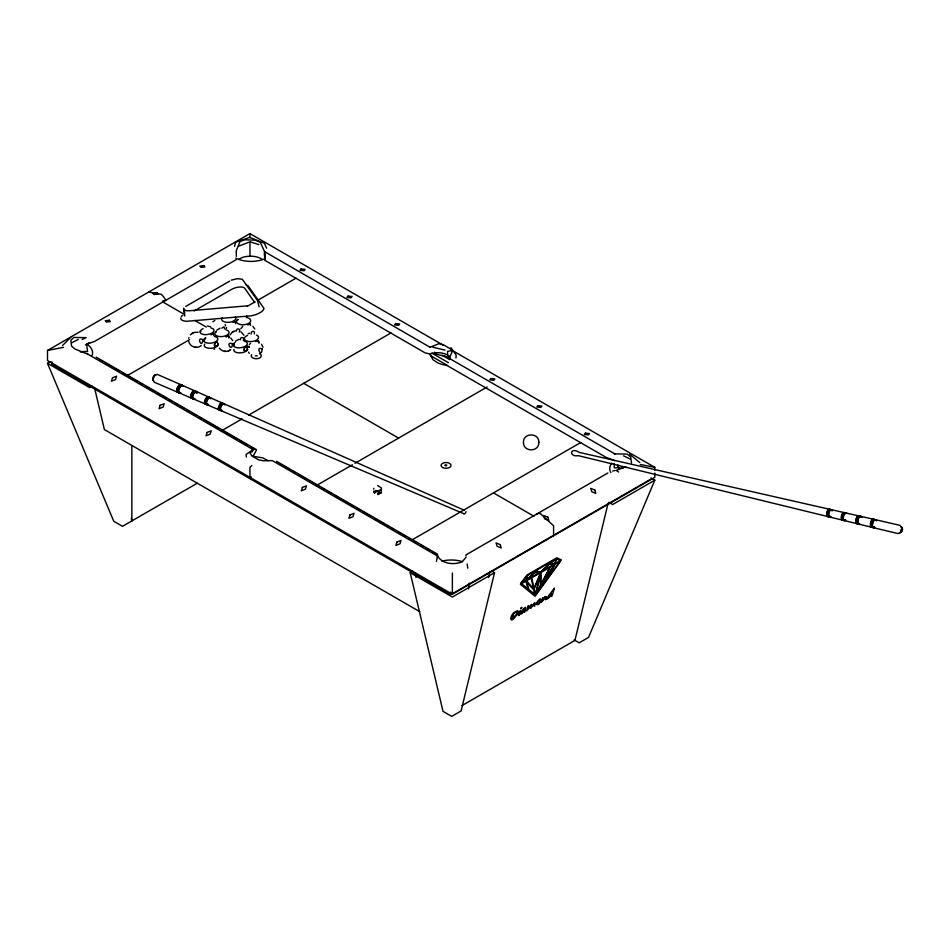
<?xml version="1.0" encoding="UTF-8"?>
<svg xmlns="http://www.w3.org/2000/svg" width="950" height="950" viewBox="0 0 950 950"><rect width="100%" height="100%" fill="white"/><g stroke="black" fill="none" stroke-linecap="round" stroke-linejoin="round"><path stroke-width="1.43" d="M614.306 463.469L614.222 467.851L618.557 467.756A14.523 8.419 3.3 0 1 622.832 468.409M375.416 491.993L375.321 490.794L375.618 492.147M246.905 349.897L247.333 347.771M153.045 379.644L153.235 378.563M258.495 342.285L258.519 341.584M246.964 349.826C245.634 352.735 242.666 349.897 244.506 347.854M215.306 346.441C212.764 345.741 216.541 339.411 217.799 343.318C218.536 347.023 212.61 347.32 214.926 343.342M250.574 325.482L249.909 323.736L247.796 325.007M374.549 491.803L375.488 492.302L375.202 491.281M455.929 358.031L456.178 355.134L450.894 347.617M224.782 329.032L223.974 326.836L221.849 328.154M900.956 530.433L901.217 529.304M228.926 337.559L228.249 335.54L226.041 336.799M374.502 492.729L374.039 491.483L374.704 492.741M204.357 340.349L204.737 339.162M468.504 588.988L469.3 583.146M223.191 404.249A3.788 1.793 -66.6 0 0 222.276 403.026A3.788 1.805 -66.9 0 0 220.614 403.869L218.809 408.892A3.788 1.793 -66.6 0 0 220.234 410.044M218.904 407.241L218.441 407.966M466.011 511.67L465.429 513.273M236.277 331.182C236.241 327.37 241.383 328.688 239.293 332.096M240.279 339.815C240.172 336.205 245.231 337.096 243.378 340.551M213.964 335.849L213.002 333.414L211.066 334.911M200.604 332.108L200.818 331.075M204.321 340.599L204.416 339.981M228.855 337.903L228.938 336.609M235.648 323.641L235.078 321.29L232.999 322.501M436.418 561.486L437.487 555.987C442.569 564.241 453.969 565.096 462.246 561.794L466.165 557.033M246.537 317.181L246.691 315.756M226.397 328.023L226.492 327.691A2.232 1.081 -79.7 0 0 226.373 328.272M249.031 347.391L249.387 346.453L249.09 347.142M257.236 355.834L255.289 355.834M488.585 577.469L489.974 571.71M491.993 571.235L494.546 572.707L461.082 710.992L451.713 716.395L443.009 711.36L410.198 572.707L412.751 571.235M608.036 503.548L574.928 640.395L461.997 705.589M374.419 492.575L374.965 492.587M188.706 338.224L188.86 337.618M234.531 246.394L235.707 242.096L249.803 237.393L264.397 243.248L266.618 248.211M254.327 333.973C255.716 330.042 250.349 330.695 251.121 334.067M153.176 378.611L154.244 376.164M183.659 308.121L184.502 315.982L184.846 315.056M901.241 531.347L901.526 530.48M236.134 251.014L240.053 241.431L245.005 239.768L255.087 240.172L260.205 242.226L264.824 252.059M234.151 344.043L233.866 345.337L234.246 343.864M650.976 477.969L654.811 480.178L588.537 637.403L579.168 642.806L574.192 639.932M252.059 452.022L253.187 449.469L246.133 454.433L246.371 457.033M449.124 358.411L452.307 351.512L450.442 348.864L443.721 344.945L438.947 343.698L430.017 347.32M244.471 347.938L246.822 346.821L245.527 346.798M373.801 491.103L373.801 491.981M255.776 341.549L257.628 340.48L258.566 341.822M215.876 332.405L216.113 332.072M226.171 336.751L228.226 335.552M900.731 532.249L901.229 531.276M253.056 456.332L256.381 450.324M153.805 376.96L155.491 374.846L157.32 374.407L180.512 384.524M230.019 334.97L232.311 332.179L235.125 330.849M240.837 328.736L242.725 326.313M379.501 490.723C378.551 491.352 381.294 488.965 379.608 490.651M380.19 492.812L378.955 493.893L380.119 492.896M249.363 344.589L250.539 343.282M373.801 488.324L373.801 489.191M237.5 320.269L238.118 319.532M377.981 491.53L377.981 490.996M377.981 493.774L377.981 494.309M900.861 531.964L898.071 533.591L873.477 527.701M221.635 410.115A3.776 1.781 -66.6 0 1 219.652 409.248A3.776 1.781 -66.6 0 1 220.911 404.949L223.119 403.406A3.776 1.781 -66.6 0 1 223.856 403.999M205.081 338.711L205.675 338.152M253.187 449.469L250.004 452.912L251.857 455.917L258.59 459.848L263.364 460.762L272.294 460.596L437.879 556.261M250.111 323.902L248.793 323.914M235.291 321.468L233.961 321.468M216.719 330.22L220.008 328.189M257.996 340.682L256.738 340.634M62.546 345.515L70.692 337.381M217.253 342.249L215.888 342.261M213.513 333.64L212.159 333.628M190.356 334.792L193.883 332.417L198.099 332.262M251.869 465.476L249.933 467.353L249.933 477.363M201.257 345.468C197.303 349.291 189.869 346.94 188.801 341.537M230.719 349.529C227.489 352.593 221.754 351.785 219.367 348.092M154.719 375.63L155.729 374.929M212.836 321.824L214.819 320.471M900.434 532.499C898.629 533.817 903.07 531.644 902.441 529.957C903.343 528.77 900.422 525.469 901.621 527.369M235.517 341.086L239.079 339.34M71.594 342.843L78.256 339.447M374.336 491.767L374.822 492.67M654.811 473.076L654.811 477.363L452.366 594.237L47.5 360.489L47.5 350.479L249.933 233.605L443.401 345.301M197.208 483.253L122.491 526.312L113.774 521.289L47.5 363.304L50.053 361.831M85.381 345.004L89.49 342.629M236.431 259.528L94.763 341.323L86.628 344.28L87.578 351.571A14.523 8.336 -3.3 0 0 80.358 351.975M235.814 258.151A23.156 13.371 0 0 0 242.499 260.49L244.981 260.953A23.156 13.371 0 0 0 255.336 261.167L257.866 260.799A23.156 13.371 0 0 0 264.824 258.744L264.468 252.938M229.662 281.129L185.725 306.434M194.168 310.983L231.788 289.263A7.921 2.981 -13.3 0 1 244.649 288.171L254.731 302.563M92.233 386.175L89.68 387.647L47.5 363.304M126.671 375.951L189.561 339.649M247.321 306.292L255.027 301.851M257.592 300.366L296.103 278.136M221.564 430.742L242.096 418.891M248.52 415.174L390.996 332.928M316.457 485.521L352.391 464.776M354.956 463.291L487.16 386.971M411.338 540.312L580.771 442.498M553.292 535.444L450.739 594.653L450.728 592.064M554.289 534.874L627.451 492.634M628.437 492.064L650.453 479.346M494.546 572.707L452.366 597.051L410.198 572.707M654.811 480.178L612.631 504.533L608.796 502.312M607.893 472.981L465.88 554.954L465.88 555.679M239.127 246.002L249.933 241.846L249.993 256.227M228.558 350.871L229.781 350.253M192.138 333.224L193.373 332.607M232.845 331.811L233.629 331.431M214.047 349.303L214.7 348.983M248.128 333.782L249.518 333.213M82.163 339.459L86.129 337.618L73.708 337.464L70.846 340.326L71.547 346.144L75.097 349.101L87.934 354.184M625.836 466.782L616.182 470.428L618.628 472.031M830.027 509.628A3.776 1.805 -76.7 0 0 826.809 512.501A3.776 1.805 -76.7 0 0 828.459 516.42L828.816 516.515A3.788 1.805 -77.1 0 0 830.252 516.859L830.609 516.942A3.788 1.805 -76.7 0 1 829.077 512.525L828.721 512.442M874.143 527.547L874.534 527.642A4.156 1.983 -76.7 0 1 872.86 522.797L872.468 522.714M231.361 280.131L237.417 278.659L242.274 279.264L257.367 300.331M830.822 509.829L832.105 510.601L831.82 510.043M860.082 516.491L859.703 516.408A4.014 1.912 -76.7 0 0 856.176 519.971A4.014 1.912 -76.7 0 0 858.586 523.201M612.667 471.058L614.959 470.488M47.5 350.479L63.424 347.332M830.965 509.592A3.788 1.805 -76.7 0 0 828.863 511.991A3.788 1.805 -76.7 0 0 828.602 516.004L828.958 516.087M162.759 300.901L165.597 300.426L165.419 299.499A15.604 9.013 60 0 0 162.177 295.212L161.369 294.346L148.722 292.042M876.316 520.826L876.577 520.778A4.156 1.983 -76.7 0 0 872.86 522.797M178.541 392.635L178.921 392.801A4.144 1.959 -66.6 0 1 179.016 387.184A4.144 1.959 -66.6 0 1 182.721 386.389M179.396 393.003L191.995 398.347M193.349 398.917L205.841 404.213M207.159 404.771L219.711 410.103M221.077 410.685L463.707 513.653M247.285 305.853L189.145 310.793L185.784 310.65L183.837 309.106L184.763 313.049M155.788 374.894C153.781 373.754 151.43 380.202 153.294 380.546M614.365 453.863L627.214 454.112L630.764 457.069L631.465 462.887M207.444 326.04L210.532 326.764M195.011 347.272L196.389 347.367M224.473 351.334L225.839 351.429M252.949 456.273L262.627 457.841L268.304 460.726M432.903 347.237L445.075 350.122M845.405 513.653A3.895 1.864 -76.7 0 0 841.914 515.541L841.546 515.458A3.895 1.853 -76.7 0 0 843.113 519.982M857.304 519.151L856.924 519.068A4.026 1.924 -76.7 0 0 858.551 523.747M858.218 519.365L857.838 519.282A4.026 1.924 -76.7 0 0 859.465 523.972L859.845 524.067A4.037 1.924 -76.7 0 1 858.218 519.365A4.037 1.924 -76.7 0 1 861.828 517.406M447.569 365.453L444.944 365.061A22.836 13.181 0 0 1 437.784 362.876L432.796 359.599L430.077 354.006A13.929 8.039 0 0 1 449.516 356.476M640.336 464.491L654.811 467.353L654.811 470.214M829.647 509.283L579.298 452.402C569.929 446.369 568.611 457.354 578.336 455.656L827.498 516.479M831.796 509.77L844.336 512.632M846.462 513.107L858.919 515.933M861.116 516.432L873.656 519.282M875.841 519.781L899.971 525.362L901.764 528.034M614.804 460.655L606.302 457.473L445.93 364.871M844.241 520.564L856.639 523.592M829.635 517.002L842.127 520.042M858.824 524.127L871.304 527.167M450.027 357.734L436.299 354.136L434.506 352.189M250.634 241.953L258.827 244.625M210.947 327.916L212.883 328.664A7.125 3.408 -7.4 0 1 211.945 333.082A7.125 3.408 -7.4 0 1 203.003 334.376L201.067 333.616A7.125 3.408 -7.4 0 1 203.074 328.676M244.233 341.062L246.181 341.834A7.125 3.432 -7.1 0 1 245.243 346.287A7.125 3.432 -7.1 0 1 236.289 347.546L234.353 346.774A7.125 3.432 -7.1 0 1 235.279 342.321M214.688 336.442L216.636 337.226A7.125 3.456 -6.9 0 1 215.697 341.691A7.125 3.456 -6.9 0 1 206.744 342.938L204.808 342.154A7.125 3.456 -6.9 0 1 205.734 337.678M244.91 351.061L244.043 349.826M464.419 513.974L463.826 513.76M247.012 345.99L248.069 346.346A7.101 3.515 -6.3 0 0 249.28 346.584M225.898 329.745L226.967 330.125M623.544 455.822L630.408 459.159M153.14 380L154.387 382.28L178.066 392.433M464.229 510.197L224.39 403.964M183.029 385.629L194.358 390.652M196.876 391.768L208.133 396.767M210.579 397.848L222.371 403.061M276.604 461.332L437.522 554.183M228.226 335.564L228.867 336.359M256.488 335.124L257.379 335.576A7.125 3.527 -6.3 0 1 256.452 340.124A7.125 3.527 -6.3 0 1 247.499 341.287L245.551 340.468A7.125 3.527 -6.3 0 1 247.546 335.397M248.627 318.155L249.518 318.654A7.125 3.681 -4.8 0 1 248.615 323.368A7.125 3.681 -4.8 0 1 239.638 324.366L237.678 323.463A7.125 3.681 -4.8 0 1 237.702 319.366M430.184 347.332L264.421 251.572M654.811 467.353L452.366 350.479L447.557 351.358L447.557 355.051M449.362 358.399L615.018 453.993M444.683 356.048L449.813 359.005M442.071 355.157L449.742 359.587M431.834 353.103L448.459 362.698M430.077 354.006L425.161 352.889L264.777 260.288L264.504 252.308M430.243 355.478L445.621 364.361M162.533 301.803L183.208 313.749M194.738 320.399L206.257 327.049M303.703 383.313L398.596 438.104M493.489 492.884L533.983 516.254M96.188 357.117L256.452 449.647M99.845 359.955L102.422 361.439M104.987 362.912L108.834 365.144M111.399 366.617L119.094 371.07M122.942 373.291L137.061 381.437M139.626 382.921L142.191 384.394M146.039 386.626L148.604 388.099M151.169 389.583L155.016 391.804M157.593 393.288L160.158 394.772M162.723 396.245L166.571 398.478M169.136 399.95L171.701 401.434M175.548 403.655L178.113 405.139M180.678 406.624L184.526 408.844M187.102 410.329L189.667 411.801M192.232 413.286L196.08 415.506M198.645 416.991L201.21 418.475M203.775 419.959L207.623 422.18M210.188 423.664L219.177 428.842M221.742 430.326L237.132 439.209M239.697 440.693L247.404 445.146M251.251 447.367L255.099 449.588M280.998 464.538L289.988 469.728M292.553 471.212L295.118 472.684M298.965 474.905L301.53 476.389M304.095 477.874L306.66 479.358M310.508 481.579L313.072 483.063M315.637 484.536L319.497 486.768M322.062 488.241L324.627 489.725M327.192 491.209L331.039 493.43M333.604 494.914L342.582 500.092M345.147 501.576L354.136 506.766M356.701 508.25L360.549 510.471M363.114 511.943L370.809 516.396M374.668 518.617L388.776 526.763M391.341 528.247L393.906 529.732M397.753 531.952L400.318 533.425M402.883 534.909L405.46 536.394M409.308 538.614L411.872 540.099M414.438 541.583L418.285 543.804M420.85 545.276L423.415 546.761M425.98 548.245L429.827 550.466M432.404 551.95L436.252 554.171M87.293 353.839L253.056 449.599M51.858 364.337L450.728 594.629M419.781 611.681L104.393 429.578L94.573 388.075M377.732 485.581L381.651 488.157M219.723 404.427L220.614 403.881A3.776 1.781 -66.6 0 1 222.276 403.026L221.944 402.883M240.92 331.787L243.96 335.172M629.636 454.112L639.766 462.543M829.718 516.729L828.851 516.788A3.776 1.805 -76.7 0 1 827.984 511.777A3.776 1.805 -76.7 0 1 831.214 510.399L831.571 510.483A3.788 1.805 -76.8 0 0 829.101 510.399A3.788 1.805 -76.8 0 0 827.949 515.387A3.788 1.805 -76.8 0 0 830.229 516.337M252.831 326.301L254.778 328.938M230.767 337.998L232.714 340.646M247.059 347.13L247.368 348.021M261.559 344.221L263.019 347.213M248.556 352.165L249.244 353.353M610.838 472.554L610.529 472.008A23.156 13.371 0 0 1 610.161 466.022L610.803 464.562A23.156 13.371 0 0 1 611.717 463.149M262.105 348.923C255.123 345.42 261.713 359.136 262.105 348.923L262.259 349.374M232.227 343.651C224.817 341.086 232.204 352.782 232.382 344.09M202.766 339.589C195.736 336.169 202.421 349.754 202.766 339.589L202.932 340.041M259.136 306.767L257.616 301.162M828.602 516.004L828.899 516.562A3.776 1.805 -76.7 0 1 827.165 512.584A3.776 1.805 -76.7 0 1 830.383 509.711M225.186 324.496L225.554 325.791M415.091 573.135L416.112 577.422M536.607 514.449L536.893 513.974A15.604 9.013 60 0 1 540.134 513.416L553.589 525.789L553.589 535.8M467.162 563.991L467.768 568.171M131.349 518.142L131.694 521.075M236.206 251.809L236.36 256.441M153.116 379.323L153.081 380.428M437.534 554.907L437.582 557.579M264.896 254.101L264.919 259.528M452.366 573.016L452.366 594.237M251.287 476.912L251.287 479.477M249.933 233.605L249.933 237.726M131.848 445.787L131.848 520.909M51.846 361.796L51.846 364.361M206.376 404.166A3.907 1.841 -66.6 0 1 205.473 399.831A3.907 1.841 -66.6 0 1 209.249 397.539M206.839 404.356A3.907 1.841 -66.6 0 1 206.162 399.57A3.907 1.841 -66.6 0 1 209.891 398.383M206.613 403.714A3.907 1.841 -66.6 0 1 204.939 400.152A3.907 1.841 -66.6 0 1 208.905 397.385M194.857 398.703A4.014 1.9 -66.6 0 1 192.708 397.254A4.014 1.9 -66.6 0 1 194.869 392.279A4.014 1.9 -66.6 0 1 197.398 392.861M207.777 404.213A3.895 1.841 -66.6 0 1 205.687 402.8A3.895 1.841 -66.6 0 1 207.789 397.967A3.895 1.841 -66.6 0 1 210.247 398.525M208.276 404.415A3.895 1.841 -66.6 0 1 206.186 403.014A3.895 1.841 -66.6 0 1 208.287 398.181A3.895 1.841 -66.6 0 1 210.734 398.751M208.62 404.569A3.895 1.841 -66.6 0 1 206.958 401.031A3.895 1.841 -66.6 0 1 210.9 398.276M219.889 409.901A3.788 1.793 -66.6 0 1 219.023 405.709A3.788 1.793 -66.6 0 1 222.68 403.477M221.92 410.768A3.776 1.781 -66.6 0 1 221.267 406.137A3.776 1.781 -66.6 0 1 224.877 404.985M221.303 409.973A3.788 1.781 -66.6 0 1 219.284 408.607A3.788 1.781 -66.6 0 1 221.314 403.916A3.788 1.781 -66.6 0 1 223.689 404.463M221.588 410.626A3.776 1.781 -66.6 0 1 220.721 406.446A3.776 1.781 -66.6 0 1 224.366 404.225M194.501 398.549A4.014 1.9 -66.6 0 1 192.351 397.1A4.014 1.9 -66.6 0 1 194.513 392.124A4.014 1.9 -66.6 0 1 197.042 392.706M193.408 398.656A4.026 1.9 -66.6 0 1 192.708 393.728A4.026 1.9 -66.6 0 1 196.555 392.492M193.052 398.501A4.026 1.9 -66.6 0 1 192.126 394.048A4.026 1.9 -66.6 0 1 196.009 391.685M196.199 392.338A4.026 1.9 -66.6 0 1 196.223 393.157M193.147 397.979A4.026 1.9 -66.6 0 1 190.986 396.518A4.026 1.9 -66.6 0 1 193.159 391.519A4.026 1.9 -66.6 0 1 195.688 392.113M192.791 397.824A4.037 1.9 -66.6 0 1 190.629 396.364A4.037 1.9 -66.6 0 1 192.791 391.364A4.037 1.9 -66.6 0 1 195.332 391.946M180.951 392.777A4.133 1.947 -66.6 0 1 179.17 389.013A4.133 1.947 -66.6 0 1 183.374 386.092M179.253 392.053A4.156 1.959 -66.6 0 1 177.484 388.289A4.156 1.959 -66.6 0 1 181.688 385.344M179.111 392.576A4.144 1.959 -66.6 0 1 178.386 387.493A4.144 1.959 -66.6 0 1 182.352 386.223M179.954 392.944A4.133 1.947 -66.6 0 1 179.004 388.348A4.133 1.947 -66.6 0 1 183.006 385.926M178.885 391.899A4.156 1.959 -66.6 0 1 177.104 388.122A4.156 1.959 -66.6 0 1 181.319 385.178M845.393 520.006A3.907 1.864 -76.7 0 1 843.066 516.859A3.907 1.864 -76.7 0 1 846.498 513.38M845.999 513.273A3.907 1.864 -76.7 0 0 842.674 516.242A3.907 1.864 -76.7 0 0 844.372 520.291L844.004 520.208A3.895 1.864 -76.7 0 1 842.306 516.159A3.895 1.864 -76.7 0 1 845.631 513.178M843.481 520.077A3.895 1.864 -76.7 0 1 841.914 515.541M858.206 523.106A4.014 1.912 -76.7 0 1 855.796 519.876A4.014 1.912 -76.7 0 1 859.322 516.301M845.773 520.101A3.907 1.864 -76.7 0 1 843.434 516.942A3.907 1.864 -76.7 0 1 846.866 513.463M841.546 515.458A3.895 1.853 -76.7 0 1 845.025 513.57M829.077 512.525A3.788 1.805 -76.7 0 1 832.473 510.684M830.763 516.456A3.788 1.805 -76.7 0 1 830.252 516.859M856.924 519.068A4.026 1.924 -76.7 0 1 860.534 517.109L860.914 517.192A4.026 1.924 -76.7 0 0 857.47 518.664A4.026 1.924 -76.7 0 0 858.396 524.008M857.838 519.282A4.026 1.924 -76.7 0 1 861.448 517.322M872.919 526.68A4.133 1.971 -76.7 0 1 870.426 525.647A4.133 1.971 -76.7 0 1 871.684 520.196A4.133 1.971 -76.7 0 1 874.392 520.279M874.701 527.107A4.156 1.983 -76.7 0 1 872.219 523.759A4.156 1.983 -76.7 0 1 875.864 520.066M874.202 526.989A4.144 1.983 -76.7 0 1 871.72 523.652A4.144 1.983 -76.7 0 1 875.366 519.959M873.81 526.894A4.144 1.983 -76.7 0 1 871.34 523.557A4.144 1.983 -76.7 0 1 874.974 519.864M873.311 526.775A4.133 1.971 -76.7 0 1 870.818 525.742A4.133 1.971 -76.7 0 1 872.076 520.291A4.133 1.971 -76.7 0 1 874.784 520.374M180.749 318.143A12.861 4.845 -13.3 0 0 186.77 321.29L251.121 315.827A12.861 4.845 -13.3 0 0 263.981 308.406L248.164 285.855A12.861 4.845 -13.3 0 0 246.228 285.19M181.248 316.766A12.861 4.845 -13.3 0 1 182.578 315.317M227.857 330.588A7.125 3.562 -6 0 1 226.931 335.172A7.125 3.562 -6 0 1 217.966 336.288L216.018 335.457A7.125 3.562 -6 0 1 216.054 331.479M247.819 349.434A7.101 3.42 -7.1 0 1 236.942 352.64L235.006 351.868A7.101 3.42 -7.1 0 1 233.985 349.374M258.97 341.846A7.101 3.515 -6.3 0 1 258.946 343.223M246.335 317.49A7.125 3.681 -4.8 0 1 247.558 317.751M235.339 316.861A7.125 3.622 -5.3 0 1 233.261 321.195A7.125 3.622 -5.3 0 1 224.806 321.979L222.846 321.112A7.125 3.622 -5.3 0 1 222.217 317.739M218.405 344.149A7.101 3.444 -6.9 0 1 214.641 347.546A7.101 3.444 -6.9 0 1 207.385 348.021L205.449 347.237A7.101 3.444 -6.9 0 1 204.832 344.054M259.469 353.626A4.999 2.886 0 0 1 260.359 357.485A4.999 2.886 0 0 1 253.769 358.34A4.999 2.886 0 0 1 251.726 354.611M239.174 259.077A14.523 7.826 -0.2 0 1 246.371 256.488L250.693 256.168A14.523 7.826 -0.2 0 1 261.998 259.231M92.15 355.383A23.156 13.371 0 0 0 91.782 349.41L90.962 347.973A23.156 13.371 0 0 0 86.925 344.114M441.988 561.141A23.156 13.371 0 0 1 444.434 560.607L446.975 560.239A23.156 13.371 0 0 1 457.33 560.452L459.812 560.928A23.156 13.371 0 0 1 462.187 561.557M540.455 575.189L540.431 585.319L535.907 593.952L540.455 575.189M520.956 608.202C521.277 610.268 522.928 605.197 520.956 608.202M551.594 593.441C547.473 601.825 546.891 595.508 551.594 593.441M521.704 612.774C525.742 611.171 525.849 604.604 521.704 612.774M531.513 604.509L531.228 606.967L534.909 602.538L534.731 606.171L533.912 606.041L533.983 603.618L530.967 608.166L530.326 608.309L530.646 605.542L526.633 610.945L528.117 605.922L528.663 605.696L527.618 609.152L531.513 604.509M525.006 610.779L524.495 612.382L524.293 610.898C514.318 622.321 528.841 599.058 525.006 610.779M381.33 489.535C380.617 491.637 380.285 488.336 381.33 489.535M381.33 492.314C380.617 494.428 380.285 491.114 381.33 492.314M554.337 588.359C553.138 592.301 551.487 599.403 551.178 595.175C541.239 606.231 553.375 588.988 554.337 588.359M376.402 491.316L375.867 490.782L376.402 491.316M546.274 596.612L546.582 599.094L545.347 599.735L545.205 597.217L541.239 602.49L542.806 597.704L542.26 600.851L545.074 596.624L546.274 596.612M376.616 491.399C375.333 492.433 375.951 489.131 376.616 491.399M381.081 489.654L380.724 490.152L381.081 489.654M381.081 492.433L380.724 492.943L381.081 492.433M536.18 604.247C541.001 607.62 543.352 590.544 536.18 604.247M512.145 618.307L516.586 614.436A3.634 1.544 -49.3 0 0 517.37 612.762L517.429 612.382A2.375 0.997 -49.3 0 0 517.097 611.741L513.808 613.332L512.145 618.307M519.128 615.125C515.85 618.426 523.913 602.704 519.128 615.125M538.852 442.367C539.232 452.271 523.082 452.271 523.462 442.367C523.07 432.452 539.256 432.452 538.852 442.367M540.158 600.222C537.391 608.428 534.874 601.136 540.158 600.222M518.237 611.824C509.711 628.532 507.537 614.686 517.073 610.874A3.539 1.496 -49.3 0 1 518.082 611.099L518.237 611.824M445.111 465.262C446.524 467.531 447.83 463.588 445.111 465.262M520.731 583.312L520.469 584.369L535.099 596.256L561.403 559.883L556.866 557.781L527.024 575.011L520.731 583.312M527.179 575.641L526.051 580.284L521.788 582.754L527.179 575.641M527.559 575.415L526.478 579.892L534.102 572.791L531.596 573.087L527.559 575.415M539.897 575.451L535.325 594.32L534.138 588.929L539.897 575.451M540.562 572.707L534.007 588.335L531.691 577.814L540.562 572.707M541.132 572.375L540.918 584.369L549.824 567.352L541.132 572.375M555.999 559.004L554.919 563.469L549.801 563.742L555.999 559.004M556.332 558.814L555.216 563.457L560.179 560.583L556.332 558.814M112.516 377.815L111.459 381.188L115.544 379.572L116.589 376.2L112.516 377.815M160.111 405.294L159.066 408.666L163.139 407.051L164.184 403.679L160.111 405.294M207.1 432.428L206.055 435.801L210.14 434.186L211.185 430.813L207.1 432.428M302.373 487.433L301.328 490.806L305.401 489.179L306.458 485.818L302.373 487.433M349.968 514.912L348.923 518.284L352.996 516.669L354.053 513.297L349.968 514.912M396.957 542.046L395.912 545.419L399.997 543.792L401.043 540.419L396.957 542.046M553.648 566.366L547.342 578.704L536.774 593.038L540.419 586.008L553.648 566.366M554.99 564.371L548.15 577.588L560.049 561.45L554.99 564.371M550.24 567.114L541.429 584.072L554.444 564.68L550.24 567.114M301.031 268.957L299.986 270.311L304.059 270.714L305.116 269.373L301.031 268.957M348.021 296.091L346.976 297.433L351.061 297.849L352.106 296.507L348.021 296.091M395.616 323.57L394.571 324.912L398.656 325.327L399.701 323.986L395.616 323.57M490.817 378.527L489.761 379.881L493.846 380.285L494.891 378.943L490.817 378.527M537.807 405.662L536.762 407.004L540.847 407.419L541.892 406.077L537.807 405.662M585.402 433.141L584.357 434.483L588.442 434.898L589.487 433.556L585.402 433.141M377.934 491.72L378.207 490.544L377.981 491.744M537.296 569.798L534.375 572.529L532.024 572.85L537.296 569.798M534.363 572.755L526.656 579.939L540.384 572.019L534.363 572.755M537.902 569.454L534.636 572.494L541.061 571.627L549.183 564.11L546.915 564.241L537.902 569.454M549.409 564.098L541.714 571.247L554.61 563.801L549.409 564.098M552.567 560.987L549.575 563.754L547.592 563.861L552.567 560.987M525.837 581.21L521.597 583.656L528.295 589.036L525.837 581.21M531.216 578.099L526.431 580.854L533.472 588.644L531.216 578.099M378.599 490.651L378.373 491.542L378.599 490.651M378.207 493.335L377.981 494.522L378.207 493.335M378.599 493.43L378.373 494.321L378.599 493.43M203.894 265.644L199.809 266.059L200.854 267.401L204.939 266.986L203.894 265.644M156.904 292.778L152.819 293.182L153.864 294.536L157.949 294.12L156.904 292.778M109.309 320.257L105.224 320.673L106.269 322.014L110.354 321.599L109.309 320.257M594.783 489.998L590.698 488.371L591.755 491.744L595.828 493.371L594.783 489.998M547.794 517.121L543.709 515.506L544.754 518.878L548.839 520.493L547.794 517.121M500.199 544.611L496.114 542.984L497.159 546.357L501.244 547.972L500.199 544.611M534.66 594.213L528.865 589.499L526.538 582.018L533.734 589.879L534.66 594.213M618.557 467.756L617.904 465.227L618.557 467.756M442.831 467.614A4.999 2.886 0 0 0 450.977 465.904A4.999 2.886 0 0 0 444.327 462.697A4.999 2.886 0 0 0 442.831 467.614"/></g></svg>
